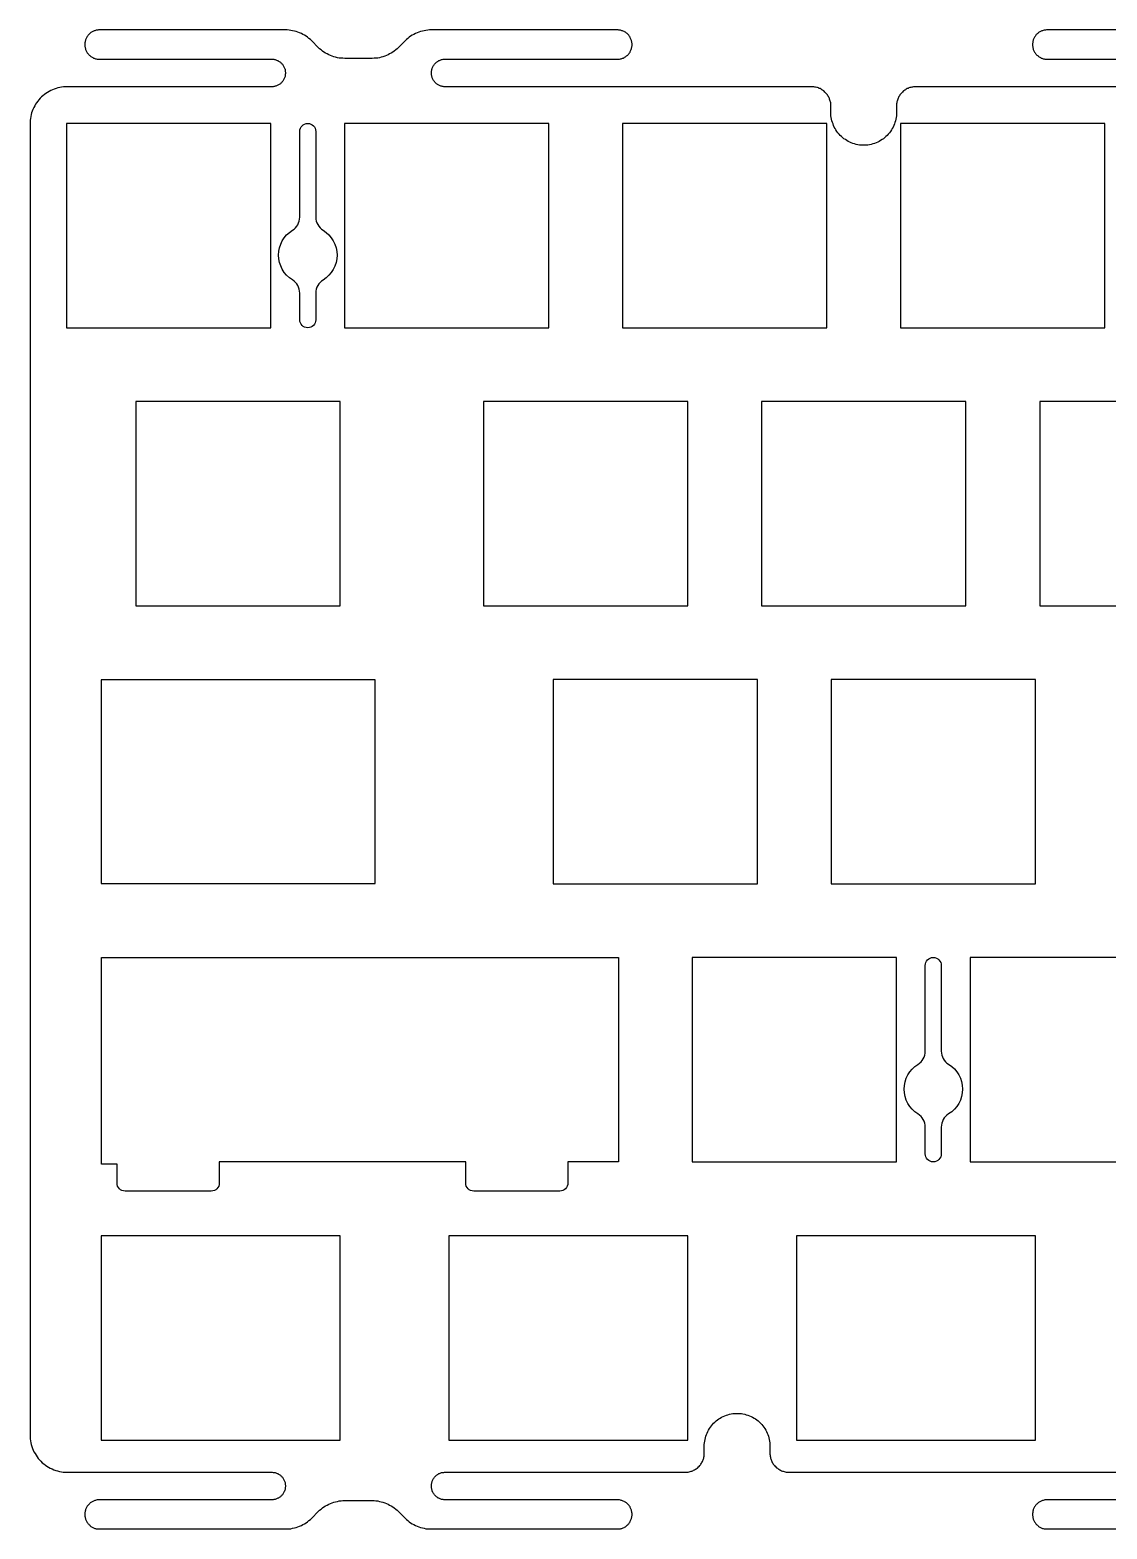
# Model space of a CAD drawing. Header units: millimetres. Extents: x -159 to 146, y -125 to 91.
# Drawn here: x -158.3 to -84.5, y -125.3 to -22.6 of the extents above; entities that cross this region are included whole.
import ezdxf

# ---------------------------------------------------------------- set-up
doc = ezdxf.new("R2010")
doc.units = ezdxf.units.MM
doc.header["$MEASUREMENT"] = 0
doc.layers.add('Ä¬ÈÏÖµ', color=7, linetype='Continuous', true_color=0x000000)

msp = doc.modelspace()

# ---------------------------------------------------------------- linework, layer by layer
at = {"layer": 'Ä¬ÈÏÖµ', "color": 7, "true_color": 0xffffff}
for points in [[(-155.8, -43), (-141.8, -43), (-141.8, -29), (-155.8, -29)], [(-136.75, -43), (-122.75, -43), (-122.75, -29), (-136.75, -29)], [(-117.7, -43), (-103.7, -43), (-103.7, -29), (-117.7, -29)], [(-98.65, -43), (-84.65, -43), (-84.65, -29), (-98.65, -29)], [(-151.04, -62.04), (-137.04, -62.04), (-137.04, -48.04), (-151.04, -48.04)], [(-127.22, -62.04), (-113.22, -62.04), (-113.22, -48.04), (-127.22, -48.04)], [(-108.17, -62.04), (-94.17, -62.04), (-94.17, -48.04), (-108.17, -48.04)], [(-89.12, -62.04), (-75.12, -62.04), (-75.12, -48.04), (-89.12, -48.04)], [(-153.42, -81.06), (-134.66, -81.06), (-134.66, -67.11), (-153.42, -67.11)], [(-122.46, -81.09), (-108.46, -81.09), (-108.46, -67.09), (-122.46, -67.09)], [(-103.41, -81.09), (-89.41, -81.09), (-89.41, -67.09), (-103.41, -67.09)], [(-112.93, -100.14), (-98.93, -100.14), (-98.93, -86.14), (-112.93, -86.14)], [(-93.88, -100.14), (-79.88, -100.14), (-79.88, -86.14), (-93.88, -86.14)], [(-153.42, -119.2), (-137.04, -119.2), (-137.04, -105.2), (-153.42, -105.2)], [(-129.61, -119.2), (-113.22, -119.2), (-113.22, -105.2), (-129.61, -105.2)], [(-105.79, -119.2), (-89.41, -119.2), (-89.41, -105.2), (-105.79, -105.2)]]:
    msp.add_lwpolyline(points, close=True, dxfattribs=at)
for points in [[(-139.82, -40.62, 0.259846), (-140.32, -39.72, -0.557323), (-140.32, -36.32, 0.259846), (-139.82, -35.43), (-139.82, -29.55, -1), (-138.72, -29.55), (-138.72, -35.42, 0.260735), (-138.22, -36.32, -0.559508), (-138.22, -39.73, 0.260735), (-138.72, -40.62), (-138.72, -42.45, -1), (-139.82, -42.45)], [(-128.45, -101.59), (-128.45, -100.14), (-129.45, -100.14), (-144.33, -100.14), (-145.33, -100.14), (-145.33, -101.59, -0.414206), (-145.88, -102.14), (-151.79, -102.14, -0.414214), (-152.34, -101.59), (-152.34, -100.3), (-153.41, -100.3), (-153.41, -86.14), (-117.98, -86.14), (-117.98, -100.14), (-121.45, -100.14), (-121.45, -101.59, -0.414214), (-122, -102.14), (-127.9, -102.14, -0.414205)], [(-96.96, -97.75, 0.259846), (-97.46, -96.86, -0.557323), (-97.46, -93.46, 0.259846), (-96.96, -92.57), (-96.96, -86.69, -1), (-95.86, -86.69), (-95.86, -92.56, 0.260735), (-95.36, -93.45, -0.559508), (-95.36, -96.86, 0.260735), (-95.86, -97.76), (-95.86, -99.59, -1), (-96.96, -99.59)]]:
    msp.add_lwpolyline(points, format="xyb", close=True, dxfattribs=at)
for points in [[(-75.81, -26.49, 0), (-97.63, -26.49, 0), (-97.69, -26.49, 0), (-97.76, -26.5, 0), (-97.83, -26.51, 0), (-97.89, -26.52, 0), (-97.95, -26.53, 0), (-98.02, -26.55, 0), (-98.08, -26.57, 0), (-98.14, -26.6, 0), (-98.2, -26.62, 0), (-98.26, -26.65, 0), (-98.32, -26.69, 0), (-98.37, -26.72, 0), (-98.42, -26.76, 0), (-98.48, -26.8, 0), (-98.52, -26.85, 0), (-98.57, -26.9, 0), (-98.62, -26.94, 0), (-98.66, -27, 0), (-98.7, -27.05, 0), (-98.73, -27.1, 0), (-98.77, -27.16, 0), (-98.8, -27.22, 0), (-98.82, -27.28, 0), (-98.85, -27.34, 0), (-98.87, -27.4, 0), (-98.89, -27.47, 0), (-98.9, -27.53, 0), (-98.91, -27.59, 0), (-98.92, -27.66, 0), (-98.93, -27.73, 0), (-98.93, -27.79, 0), (-98.93, -28.25, 0), (-98.93, -28.36, 0), (-98.94, -28.48, 0), (-98.96, -28.59, 0), (-98.98, -28.71, 0), (-99, -28.82, 0), (-99.04, -28.93, 0), (-99.07, -29.04, 0), (-99.12, -29.15, 0), (-99.17, -29.25, 0), (-99.22, -29.35, 0), (-99.28, -29.45, 0), (-99.34, -29.55, 0), (-99.41, -29.64, 0), (-99.49, -29.73, 0), (-99.57, -29.82, 0), (-99.65, -29.9, 0), (-99.74, -29.97, 0), (-99.83, -30.05, 0), (-99.92, -30.11, 0), (-100.02, -30.17, 0), (-100.12, -30.23, 0), (-100.22, -30.28, 0), (-100.33, -30.33, 0), (-100.44, -30.37, 0), (-100.55, -30.41, 0), (-100.66, -30.44, 0), (-100.78, -30.46, 0), (-100.89, -30.48, 0), (-101.01, -30.49, 0), (-101.12, -30.5, 0), (-101.24, -30.5, 0), (-101.35, -30.49, 0), (-101.47, -30.48, 0), (-101.58, -30.46, 0), (-101.7, -30.44, 0), (-101.81, -30.41, 0), (-101.92, -30.37, 0), (-102.03, -30.33, 0), (-102.13, -30.28, 0), (-102.24, -30.23, 0), (-102.34, -30.17, 0), (-102.43, -30.11, 0), (-102.53, -30.05, 0), (-102.62, -29.97, 0), (-102.71, -29.9, 0), (-102.79, -29.82, 0), (-102.87, -29.73, 0), (-102.94, -29.64, 0), (-103.01, -29.55, 0), (-103.08, -29.45, 0), (-103.14, -29.35, 0), (-103.19, -29.25, 0), (-103.24, -29.15, 0), (-103.28, -29.04, 0), (-103.32, -28.93, 0), (-103.35, -28.82, 0), (-103.38, -28.71, 0), (-103.4, -28.59, 0), (-103.42, -28.48, 0), (-103.43, -28.36, 0), (-103.43, -28.25, 0), (-103.43, -27.79, 0), (-103.43, -27.73, 0), (-103.44, -27.66, 0), (-103.44, -27.59, 0), (-103.46, -27.53, 0), (-103.47, -27.47, 0), (-103.49, -27.4, 0), (-103.51, -27.34, 0), (-103.53, -27.28, 0), (-103.56, -27.22, 0), (-103.59, -27.16, 0), (-103.63, -27.1, 0), (-103.66, -27.05, 0), (-103.7, -27, 0), (-103.74, -26.94, 0), (-103.79, -26.9, 0), (-103.83, -26.85, 0), (-103.88, -26.8, 0), (-103.93, -26.76, 0), (-103.99, -26.72, 0), (-104.04, -26.69, 0), (-104.1, -26.65, 0), (-104.16, -26.62, 0), (-104.22, -26.6, 0), (-104.28, -26.57, 0), (-104.34, -26.55, 0), (-104.4, -26.53, 0), (-104.47, -26.52, 0), (-104.53, -26.51, 0), (-104.6, -26.5, 0), (-104.66, -26.49, 0), (-104.73, -26.49, 0), (-129.86, -26.49, 0), (-129.91, -26.49, 0), (-129.95, -26.49, 0), (-130, -26.48, 0), (-130.05, -26.47, 0), (-130.1, -26.46, 0), (-130.15, -26.44, 0), (-130.19, -26.43, 0), (-130.24, -26.41, 0), (-130.28, -26.39, 0), (-130.33, -26.36, 0), (-130.37, -26.34, 0), (-130.41, -26.31, 0), (-130.45, -26.28, 0), (-130.49, -26.25, 0), (-130.52, -26.21, 0), (-130.56, -26.18, 0), (-130.59, -26.14, 0), (-130.62, -26.1, 0), (-130.65, -26.06, 0), (-130.67, -26.02, 0), (-130.7, -25.97, 0), (-130.72, -25.93, 0), (-130.74, -25.88, 0), (-130.75, -25.84, 0), (-130.77, -25.79, 0), (-130.78, -25.74, 0), (-130.79, -25.69, 0), (-130.8, -25.64, 0), (-130.8, -25.59, 0), (-130.8, -25.55, 0), (-130.8, -25.5, 0), (-130.8, -25.45, 0), (-130.79, -25.4, 0), (-130.78, -25.35, 0), (-130.77, -25.3, 0), (-130.75, -25.25, 0), (-130.74, -25.21, 0), (-130.72, -25.16, 0), (-130.7, -25.12, 0), (-130.67, -25.07, 0), (-130.65, -25.03, 0), (-130.62, -24.99, 0), (-130.59, -24.95, 0), (-130.56, -24.91, 0), (-130.52, -24.88, 0), (-130.49, -24.84, 0), (-130.45, -24.81, 0), (-130.41, -24.78, 0), (-130.37, -24.75, 0), (-130.33, -24.73, 0), (-130.28, -24.7, 0), (-130.24, -24.68, 0), (-130.19, -24.66, 0), (-130.15, -24.65, 0), (-130.1, -24.63, 0), (-130.05, -24.62, 0), (-130, -24.61, 0), (-129.95, -24.61, 0), (-129.9, -24.6, 0), (-129.86, -24.6, 0), (-118.05, -24.6, 0), (-118, -24.6, 0), (-117.95, -24.59, 0), (-117.9, -24.59, 0), (-117.85, -24.58, 0), (-117.8, -24.57, 0), (-117.75, -24.55, 0), (-117.7, -24.54, 0), (-117.65, -24.52, 0), (-117.6, -24.49, 0), (-117.56, -24.47, 0), (-117.51, -24.44, 0), (-117.47, -24.41, 0), (-117.43, -24.38, 0), (-117.39, -24.35, 0), (-117.35, -24.32, 0), (-117.32, -24.28, 0), (-117.28, -24.24, 0), (-117.25, -24.2, 0), (-117.22, -24.16, 0), (-117.19, -24.11, 0), (-117.17, -24.07, 0), (-117.15, -24.02, 0), (-117.13, -23.98, 0), (-117.11, -23.93, 0), (-117.09, -23.88, 0), (-117.08, -23.83, 0), (-117.07, -23.78, 0), (-117.06, -23.73, 0), (-117.05, -23.68, 0), (-117.05, -23.63, 0), (-117.05, -23.57, 0), (-117.05, -23.52, 0), (-117.06, -23.47, 0), (-117.07, -23.42, 0), (-117.08, -23.37, 0), (-117.09, -23.32, 0), (-117.11, -23.27, 0), (-117.13, -23.22, 0), (-117.15, -23.18, 0), (-117.17, -23.13, 0), (-117.19, -23.09, 0), (-117.22, -23.04, 0), (-117.25, -23, 0), (-117.28, -22.96, 0), (-117.32, -22.92, 0), (-117.35, -22.88, 0), (-117.39, -22.85, 0), (-117.43, -22.82, 0), (-117.47, -22.78, 0), (-117.51, -22.76, 0), (-117.56, -22.73, 0), (-117.6, -22.71, 0), (-117.65, -22.68, 0), (-117.7, -22.66, 0), (-117.75, -22.65, 0), (-117.8, -22.63, 0), (-117.85, -22.62, 0), (-117.9, -22.61, 0), (-117.95, -22.61, 0), (-118, -22.6, 0), (-118.05, -22.6, 0), (-130.8, -22.6, 0), (-130.92, -22.6, 0), (-131.05, -22.61, 0), (-131.17, -22.63, 0), (-131.3, -22.65, 0), (-131.42, -22.68, 0), (-131.54, -22.71, 0), (-131.66, -22.75, 0), (-131.77, -22.79, 0), (-131.89, -22.84, 0), (-132, -22.9, 0), (-132.11, -22.96, 0), (-132.22, -23.03, 0), (-132.32, -23.1, 0), (-132.42, -23.18, 0), (-132.51, -23.26, 0), (-132.6, -23.35, 0), (-133.05, -23.8, 0), (-133.14, -23.89, 0), (-133.24, -23.97, 0), (-133.34, -24.04, 0), (-133.44, -24.12, 0), (-133.55, -24.18, 0), (-133.66, -24.24, 0), (-133.77, -24.3, 0), (-133.88, -24.35, 0), (-134, -24.4, 0), (-134.12, -24.44, 0), (-134.24, -24.47, 0), (-134.36, -24.5, 0), (-134.48, -24.52, 0), (-134.61, -24.53, 0), (-134.73, -24.54, 0), (-134.86, -24.55, 0), (-136.74, -24.55, 0), (-136.87, -24.54, 0), (-136.99, -24.53, 0), (-137.12, -24.52, 0), (-137.24, -24.5, 0), (-137.36, -24.47, 0), (-137.48, -24.44, 0), (-137.6, -24.4, 0), (-137.72, -24.35, 0), (-137.83, -24.3, 0), (-137.95, -24.24, 0), (-138.06, -24.18, 0), (-138.16, -24.12, 0), (-138.26, -24.04, 0), (-138.36, -23.97, 0), (-138.46, -23.89, 0), (-138.55, -23.8, 0), (-139, -23.35, 0), (-139.09, -23.26, 0), (-139.19, -23.18, 0), (-139.28, -23.1, 0), (-139.39, -23.03, 0), (-139.49, -22.96, 0), (-139.6, -22.9, 0), (-139.71, -22.84, 0), (-139.83, -22.79, 0), (-139.94, -22.75, 0), (-140.06, -22.71, 0), (-140.18, -22.68, 0), (-140.31, -22.65, 0), (-140.43, -22.63, 0), (-140.55, -22.61, 0), (-140.68, -22.6, 0), (-140.8, -22.6, 0), (-153.55, -22.6, 0), (-153.6, -22.6, 0), (-153.65, -22.61, 0), (-153.7, -22.61, 0), (-153.76, -22.62, 0), (-153.81, -22.63, 0), (-153.85, -22.65, 0), (-153.9, -22.66, 0), (-153.95, -22.68, 0), (-154, -22.71, 0), (-154.04, -22.73, 0), (-154.09, -22.76, 0), (-154.13, -22.78, 0), (-154.17, -22.82, 0), (-154.21, -22.85, 0), (-154.25, -22.88, 0), (-154.28, -22.92, 0), (-154.32, -22.96, 0), (-154.35, -23, 0), (-154.38, -23.04, 0), (-154.41, -23.09, 0), (-154.43, -23.13, 0), (-154.46, -23.18, 0), (-154.48, -23.22, 0), (-154.5, -23.27, 0), (-154.51, -23.32, 0), (-154.52, -23.37, 0), (-154.53, -23.42, 0), (-154.54, -23.47, 0), (-154.55, -23.52, 0), (-154.55, -23.57, 0), (-154.55, -23.63, 0), (-154.55, -23.68, 0), (-154.54, -23.73, 0), (-154.53, -23.78, 0), (-154.52, -23.83, 0), (-154.51, -23.88, 0), (-154.5, -23.93, 0), (-154.48, -23.98, 0), (-154.46, -24.02, 0), (-154.43, -24.07, 0), (-154.41, -24.11, 0), (-154.38, -24.16, 0), (-154.35, -24.2, 0), (-154.32, -24.24, 0), (-154.28, -24.28, 0), (-154.25, -24.32, 0), (-154.21, -24.35, 0), (-154.17, -24.38, 0), (-154.13, -24.41, 0), (-154.09, -24.44, 0), (-154.04, -24.47, 0), (-154, -24.49, 0), (-153.95, -24.52, 0), (-153.9, -24.54, 0), (-153.85, -24.55, 0), (-153.81, -24.57, 0), (-153.76, -24.58, 0), (-153.7, -24.59, 0), (-153.65, -24.59, 0), (-153.6, -24.6, 0), (-153.55, -24.6, 0), (-141.75, -24.6, 0), (-141.7, -24.6, 0), (-141.65, -24.61, 0), (-141.6, -24.61, 0), (-141.55, -24.62, 0), (-141.5, -24.63, 0), (-141.45, -24.65, 0), (-141.41, -24.66, 0), (-141.36, -24.68, 0), (-141.32, -24.7, 0), (-141.27, -24.73, 0), (-141.23, -24.75, 0), (-141.19, -24.78, 0), (-141.15, -24.81, 0), (-141.11, -24.84, 0), (-141.08, -24.88, 0), (-141.04, -24.91, 0), (-141.01, -24.95, 0), (-140.98, -24.99, 0), (-140.95, -25.03, 0), (-140.93, -25.07, 0), (-140.9, -25.12, 0), (-140.88, -25.16, 0), (-140.86, -25.21, 0), (-140.85, -25.25, 0), (-140.83, -25.3, 0), (-140.82, -25.35, 0), (-140.81, -25.4, 0), (-140.81, -25.45, 0), (-140.8, -25.5, 0), (-140.8, -25.55, 0), (-140.8, -25.59, 0), (-140.81, -25.64, 0), (-140.81, -25.69, 0), (-140.82, -25.74, 0), (-140.83, -25.79, 0), (-140.85, -25.84, 0), (-140.86, -25.88, 0), (-140.88, -25.93, 0), (-140.9, -25.97, 0), (-140.93, -26.02, 0), (-140.95, -26.06, 0), (-140.98, -26.1, 0), (-141.01, -26.14, 0), (-141.04, -26.18, 0), (-141.08, -26.21, 0), (-141.11, -26.25, 0), (-141.15, -26.28, 0), (-141.19, -26.31, 0), (-141.23, -26.34, 0), (-141.27, -26.36, 0), (-141.32, -26.39, 0), (-141.36, -26.41, 0), (-141.41, -26.43, 0), (-141.45, -26.44, 0), (-141.5, -26.46, 0), (-141.55, -26.47, 0), (-141.6, -26.48, 0), (-141.65, -26.49, 0), (-141.7, -26.49, 0), (-141.75, -26.49, 0), (-155.75, -26.49, 0), (-155.88, -26.49, 0), (-156.01, -26.5, 0), (-156.14, -26.52, 0), (-156.27, -26.54, 0), (-156.39, -26.57, 0), (-156.52, -26.61, 0), (-156.64, -26.65, 0), (-156.76, -26.7, 0), (-156.88, -26.75, 0), (-156.99, -26.81, 0), (-157.1, -26.88, 0), (-157.21, -26.95, 0), (-157.32, -27.02, 0), (-157.42, -27.11, 0), (-157.51, -27.19, 0), (-157.6, -27.28, 0), (-157.69, -27.38, 0), (-157.77, -27.48, 0), (-157.85, -27.58, 0), (-157.92, -27.69, 0), (-157.98, -27.8, 0), (-158.04, -27.92, 0), (-158.1, -28.04, 0), (-158.15, -28.16, 0), (-158.19, -28.28, 0), (-158.22, -28.4, 0), (-158.25, -28.53, 0), (-158.28, -28.66, 0), (-158.29, -28.78, 0), (-158.3, -28.91, 0), (-158.3, -29.04, 0), (-158.3, -118.85, 0), (-158.3, -118.98, 0), (-158.29, -119.12, 0), (-158.27, -119.25, 0), (-158.25, -119.38, 0), (-158.22, -119.51, 0), (-158.18, -119.64, 0), (-158.14, -119.77, 0), (-158.08, -119.89, 0), (-158.03, -120.01, 0), (-157.96, -120.13, 0), (-157.89, -120.24, 0), (-157.82, -120.35, 0), (-157.74, -120.46, 0), (-157.65, -120.56, 0), (-157.56, -120.65, 0), (-157.46, -120.75, 0), (-157.36, -120.83, 0), (-157.25, -120.91, 0), (-157.14, -120.99, 0), (-157.03, -121.06, 0), (-156.91, -121.12, 0), (-156.79, -121.18, 0), (-156.67, -121.23, 0), (-156.54, -121.28, 0), (-156.41, -121.31, 0), (-156.28, -121.35, 0), (-156.15, -121.37, 0), (-156.02, -121.39, 0), (-155.89, -121.4, 0), (-155.75, -121.4, 0), (-141.75, -121.4, 0), (-141.7, -121.4, 0), (-141.65, -121.41, 0), (-141.6, -121.41, 0), (-141.55, -121.42, 0), (-141.5, -121.43, 0), (-141.45, -121.45, 0), (-141.41, -121.46, 0), (-141.36, -121.48, 0), (-141.32, -121.5, 0), (-141.27, -121.53, 0), (-141.23, -121.55, 0), (-141.19, -121.58, 0), (-141.15, -121.61, 0), (-141.11, -121.64, 0), (-141.08, -121.68, 0), (-141.04, -121.71, 0), (-141.01, -121.75, 0), (-140.98, -121.79, 0), (-140.95, -121.83, 0), (-140.93, -121.87, 0), (-140.9, -121.92, 0), (-140.88, -121.96, 0), (-140.86, -122.01, 0), (-140.85, -122.06, 0), (-140.83, -122.1, 0), (-140.82, -122.15, 0), (-140.81, -122.2, 0), (-140.81, -122.25, 0), (-140.8, -122.3, 0), (-140.8, -122.35, 0), (-140.8, -122.4, 0), (-140.81, -122.45, 0), (-140.81, -122.5, 0), (-140.82, -122.54, 0), (-140.83, -122.59, 0), (-140.85, -122.64, 0), (-140.86, -122.69, 0), (-140.88, -122.73, 0), (-140.9, -122.78, 0), (-140.93, -122.82, 0), (-140.95, -122.86, 0), (-140.98, -122.9, 0), (-141.01, -122.94, 0), (-141.04, -122.98, 0), (-141.08, -123.02, 0), (-141.11, -123.05, 0), (-141.15, -123.08, 0), (-141.19, -123.11, 0), (-141.23, -123.14, 0), (-141.27, -123.17, 0), (-141.32, -123.19, 0), (-141.36, -123.21, 0), (-141.41, -123.23, 0), (-141.45, -123.25, 0), (-141.5, -123.26, 0), (-141.55, -123.27, 0), (-141.6, -123.28, 0), (-141.65, -123.29, 0), (-141.7, -123.29, 0), (-141.75, -123.29, 0), (-153.55, -123.29, 0), (-153.6, -123.29, 0), (-153.65, -123.3, 0), (-153.7, -123.3, 0), (-153.76, -123.31, 0), (-153.81, -123.33, 0), (-153.85, -123.34, 0), (-153.9, -123.36, 0), (-153.95, -123.38, 0), (-154, -123.4, 0), (-154.04, -123.42, 0), (-154.09, -123.45, 0), (-154.13, -123.48, 0), (-154.17, -123.51, 0), (-154.21, -123.54, 0), (-154.25, -123.58, 0), (-154.28, -123.61, 0), (-154.32, -123.65, 0), (-154.35, -123.69, 0), (-154.38, -123.73, 0), (-154.41, -123.78, 0), (-154.43, -123.82, 0), (-154.46, -123.87, 0), (-154.48, -123.92, 0), (-154.5, -123.96, 0), (-154.51, -124.01, 0), (-154.52, -124.06, 0), (-154.53, -124.11, 0), (-154.54, -124.16, 0), (-154.55, -124.22, 0), (-154.55, -124.27, 0), (-154.55, -124.32, 0), (-154.55, -124.37, 0), (-154.54, -124.42, 0), (-154.53, -124.47, 0), (-154.52, -124.52, 0), (-154.51, -124.57, 0), (-154.5, -124.62, 0), (-154.48, -124.67, 0), (-154.46, -124.72, 0), (-154.43, -124.76, 0), (-154.41, -124.81, 0), (-154.38, -124.85, 0), (-154.35, -124.89, 0), (-154.32, -124.93, 0), (-154.28, -124.97, 0), (-154.25, -125.01, 0), (-154.21, -125.04, 0), (-154.17, -125.08, 0), (-154.13, -125.11, 0), (-154.09, -125.14, 0), (-154.04, -125.16, 0), (-154, -125.19, 0), (-153.95, -125.21, 0), (-153.9, -125.23, 0), (-153.85, -125.25, 0), (-153.81, -125.26, 0), (-153.76, -125.27, 0), (-153.7, -125.28, 0), (-153.65, -125.29, 0), (-153.6, -125.29, 0), (-153.55, -125.29, 0), (-140.8, -125.29, 0), (-140.68, -125.29, 0), (-140.55, -125.28, 0), (-140.43, -125.27, 0), (-140.31, -125.24, 0), (-140.18, -125.22, 0), (-140.06, -125.18, 0), (-139.94, -125.14, 0), (-139.83, -125.1, 0), (-139.71, -125.05, 0), (-139.6, -124.99, 0), (-139.49, -124.93, 0), (-139.39, -124.86, 0), (-139.28, -124.79, 0), (-139.19, -124.71, 0), (-139.09, -124.63, 0), (-139, -124.55, 0), (-138.55, -124.09, 0), (-138.46, -124.01, 0), (-138.36, -123.93, 0), (-138.26, -123.85, 0), (-138.16, -123.78, 0), (-138.06, -123.71, 0), (-137.95, -123.65, 0), (-137.83, -123.59, 0), (-137.72, -123.54, 0), (-137.6, -123.5, 0), (-137.48, -123.46, 0), (-137.36, -123.42, 0), (-137.24, -123.4, 0), (-137.12, -123.37, 0), (-136.99, -123.36, 0), (-136.87, -123.35, 0), (-136.74, -123.35, 0), (-134.86, -123.35, 0), (-134.73, -123.35, 0), (-134.61, -123.36, 0), (-134.48, -123.37, 0), (-134.36, -123.4, 0), (-134.24, -123.42, 0), (-134.12, -123.46, 0), (-134, -123.5, 0), (-133.88, -123.54, 0), (-133.77, -123.59, 0), (-133.66, -123.65, 0), (-133.55, -123.71, 0), (-133.44, -123.78, 0), (-133.34, -123.85, 0), (-133.24, -123.93, 0), (-133.14, -124.01, 0), (-133.05, -124.09, 0), (-132.6, -124.55, 0), (-132.51, -124.63, 0), (-132.42, -124.71, 0), (-132.32, -124.79, 0), (-132.22, -124.86, 0), (-132.11, -124.93, 0), (-132, -124.99, 0), (-131.89, -125.05, 0), (-131.77, -125.1, 0), (-131.66, -125.14, 0), (-131.54, -125.18, 0), (-131.42, -125.22, 0), (-131.3, -125.24, 0), (-131.17, -125.27, 0), (-131.05, -125.28, 0), (-130.92, -125.29, 0), (-130.8, -125.29, 0), (-118.05, -125.29, 0), (-118, -125.29, 0), (-117.95, -125.29, 0), (-117.9, -125.28, 0), (-117.85, -125.27, 0), (-117.8, -125.26, 0), (-117.75, -125.25, 0), (-117.7, -125.23, 0), (-117.65, -125.21, 0), (-117.6, -125.19, 0), (-117.56, -125.16, 0), (-117.51, -125.14, 0), (-117.47, -125.11, 0), (-117.43, -125.08, 0), (-117.39, -125.04, 0), (-117.35, -125.01, 0), (-117.32, -124.97, 0), (-117.28, -124.93, 0), (-117.25, -124.89, 0), (-117.22, -124.85, 0), (-117.19, -124.81, 0), (-117.17, -124.76, 0), (-117.15, -124.72, 0), (-117.13, -124.67, 0), (-117.11, -124.62, 0), (-117.09, -124.57, 0), (-117.08, -124.52, 0), (-117.07, -124.47, 0), (-117.06, -124.42, 0), (-117.05, -124.37, 0), (-117.05, -124.32, 0), (-117.05, -124.27, 0), (-117.05, -124.22, 0), (-117.06, -124.16, 0), (-117.07, -124.11, 0), (-117.08, -124.06, 0), (-117.09, -124.01, 0), (-117.11, -123.96, 0), (-117.13, -123.92, 0), (-117.15, -123.87, 0), (-117.17, -123.82, 0), (-117.19, -123.78, 0), (-117.22, -123.73, 0), (-117.25, -123.69, 0), (-117.28, -123.65, 0), (-117.32, -123.61, 0), (-117.35, -123.58, 0), (-117.39, -123.54, 0), (-117.43, -123.51, 0), (-117.47, -123.48, 0), (-117.51, -123.45, 0), (-117.56, -123.42, 0), (-117.6, -123.4, 0), (-117.65, -123.38, 0), (-117.7, -123.36, 0), (-117.75, -123.34, 0), (-117.8, -123.33, 0), (-117.85, -123.31, 0), (-117.9, -123.3, 0), (-117.95, -123.3, 0), (-118, -123.29, 0), (-118.05, -123.29, 0), (-129.86, -123.29, 0), (-129.9, -123.29, 0), (-129.95, -123.29, 0), (-130, -123.28, 0), (-130.05, -123.27, 0), (-130.1, -123.26, 0), (-130.15, -123.25, 0), (-130.19, -123.23, 0), (-130.24, -123.21, 0), (-130.28, -123.19, 0), (-130.33, -123.17, 0), (-130.37, -123.14, 0), (-130.41, -123.11, 0), (-130.45, -123.08, 0), (-130.49, -123.05, 0), (-130.52, -123.02, 0), (-130.56, -122.98, 0), (-130.59, -122.94, 0), (-130.62, -122.9, 0), (-130.65, -122.86, 0), (-130.67, -122.82, 0), (-130.7, -122.78, 0), (-130.72, -122.73, 0), (-130.74, -122.69, 0), (-130.75, -122.64, 0), (-130.77, -122.59, 0), (-130.78, -122.54, 0), (-130.79, -122.5, 0), (-130.8, -122.45, 0), (-130.8, -122.4, 0), (-130.8, -122.35, 0), (-130.8, -122.3, 0), (-130.8, -122.25, 0), (-130.79, -122.2, 0), (-130.78, -122.15, 0), (-130.77, -122.1, 0), (-130.75, -122.06, 0), (-130.74, -122.01, 0), (-130.72, -121.96, 0), (-130.7, -121.92, 0), (-130.67, -121.87, 0), (-130.65, -121.83, 0), (-130.62, -121.79, 0), (-130.59, -121.75, 0), (-130.56, -121.71, 0), (-130.52, -121.68, 0), (-130.49, -121.64, 0), (-130.45, -121.61, 0), (-130.41, -121.58, 0), (-130.37, -121.55, 0), (-130.33, -121.53, 0), (-130.28, -121.5, 0), (-130.24, -121.48, 0), (-130.19, -121.46, 0), (-130.15, -121.45, 0), (-130.1, -121.43, 0), (-130.05, -121.42, 0), (-130, -121.41, 0), (-129.95, -121.41, 0), (-129.91, -121.4, 0), (-129.86, -121.4, 0), (-113.4, -121.4, 0), (-113.33, -121.4, 0), (-113.27, -121.39, 0), (-113.2, -121.39, 0), (-113.14, -121.37, 0), (-113.07, -121.36, 0), (-113.01, -121.34, 0), (-112.95, -121.32, 0), (-112.89, -121.3, 0), (-112.83, -121.27, 0), (-112.77, -121.24, 0), (-112.71, -121.2, 0), (-112.66, -121.17, 0), (-112.6, -121.13, 0), (-112.55, -121.09, 0), (-112.5, -121.04, 0), (-112.46, -121, 0), (-112.41, -120.95, 0), (-112.37, -120.9, 0), (-112.33, -120.84, 0), (-112.3, -120.79, 0), (-112.26, -120.73, 0), (-112.23, -120.67, 0), (-112.2, -120.61, 0), (-112.18, -120.55, 0), (-112.16, -120.49, 0), (-112.14, -120.43, 0), (-112.13, -120.36, 0), (-112.11, -120.3, 0), (-112.11, -120.23, 0), (-112.1, -120.17, 0), (-112.1, -120.1, 0), (-112.1, -119.62, 0), (-112.1, -119.5, 0), (-112.09, -119.39, 0), (-112.07, -119.27, 0), (-112.05, -119.16, 0), (-112.02, -119.05, 0), (-111.99, -118.93, 0), (-111.95, -118.82, 0), (-111.91, -118.72, 0), (-111.86, -118.61, 0), (-111.81, -118.51, 0), (-111.75, -118.41, 0), (-111.68, -118.31, 0), (-111.61, -118.22, 0), (-111.54, -118.13, 0), (-111.46, -118.05, 0), (-111.38, -117.97, 0), (-111.29, -117.89, 0), (-111.2, -117.82, 0), (-111.1, -117.75, 0), (-111.01, -117.69, 0), (-110.91, -117.63, 0), (-110.8, -117.58, 0), (-110.7, -117.53, 0), (-110.59, -117.49, 0), (-110.48, -117.46, 0), (-110.37, -117.43, 0), (-110.25, -117.4, 0), (-110.14, -117.39, 0), (-110.02, -117.38, 0), (-109.91, -117.37, 0), (-109.79, -117.37, 0), (-109.67, -117.38, 0), (-109.56, -117.39, 0), (-109.45, -117.4, 0), (-109.33, -117.43, 0), (-109.22, -117.46, 0), (-109.11, -117.49, 0), (-109, -117.53, 0), (-108.89, -117.58, 0), (-108.79, -117.63, 0), (-108.69, -117.69, 0), (-108.59, -117.75, 0), (-108.5, -117.82, 0), (-108.41, -117.89, 0), (-108.32, -117.97, 0), (-108.24, -118.05, 0), (-108.16, -118.13, 0), (-108.08, -118.22, 0), (-108.01, -118.31, 0), (-107.95, -118.41, 0), (-107.89, -118.51, 0), (-107.84, -118.61, 0), (-107.79, -118.72, 0), (-107.74, -118.82, 0), (-107.71, -118.93, 0), (-107.67, -119.05, 0), (-107.65, -119.16, 0), (-107.63, -119.27, 0), (-107.61, -119.39, 0), (-107.6, -119.5, 0), (-107.6, -119.62, 0), (-107.6, -120.1, 0), (-107.6, -120.17, 0), (-107.59, -120.23, 0), (-107.58, -120.3, 0), (-107.57, -120.36, 0), (-107.56, -120.43, 0), (-107.54, -120.49, 0), (-107.52, -120.55, 0), (-107.49, -120.61, 0), (-107.47, -120.67, 0), (-107.44, -120.73, 0), (-107.4, -120.79, 0), (-107.37, -120.84, 0), (-107.33, -120.9, 0), (-107.28, -120.95, 0), (-107.24, -121, 0), (-107.19, -121.04, 0), (-107.15, -121.09, 0), (-107.09, -121.13, 0), (-107.04, -121.17, 0), (-106.99, -121.2, 0), (-106.93, -121.24, 0), (-106.87, -121.27, 0), (-106.81, -121.3, 0), (-106.75, -121.32, 0), (-106.69, -121.34, 0), (-106.62, -121.36, 0), (-106.56, -121.37, 0), (-106.5, -121.39, 0), (-106.43, -121.39, 0), (-106.36, -121.4, 0), (-106.3, -121.4, 0), (-75.81, -121.4, 0)], [(-75.37, -22.6, 0), (-88.61, -22.6, 0), (-88.66, -22.6, 0), (-88.72, -22.61, 0), (-88.77, -22.61, 0), (-88.82, -22.62, 0), (-88.87, -22.63, 0), (-88.92, -22.65, 0), (-88.97, -22.66, 0), (-89.01, -22.68, 0), (-89.06, -22.71, 0), (-89.11, -22.73, 0), (-89.15, -22.76, 0), (-89.19, -22.78, 0), (-89.23, -22.82, 0), (-89.27, -22.85, 0), (-89.31, -22.88, 0), (-89.35, -22.92, 0), (-89.38, -22.96, 0), (-89.41, -23, 0), (-89.44, -23.04, 0), (-89.47, -23.09, 0), (-89.5, -23.13, 0), (-89.52, -23.18, 0), (-89.54, -23.22, 0), (-89.56, -23.27, 0), (-89.57, -23.32, 0), (-89.59, -23.37, 0), (-89.6, -23.42, 0), (-89.6, -23.47, 0), (-89.61, -23.52, 0), (-89.61, -23.57, 0), (-89.61, -23.63, 0), (-89.61, -23.68, 0), (-89.6, -23.73, 0), (-89.6, -23.78, 0), (-89.59, -23.83, 0), (-89.57, -23.88, 0), (-89.56, -23.93, 0), (-89.54, -23.98, 0), (-89.52, -24.02, 0), (-89.5, -24.07, 0), (-89.47, -24.11, 0), (-89.44, -24.16, 0), (-89.41, -24.2, 0), (-89.38, -24.24, 0), (-89.35, -24.28, 0), (-89.31, -24.32, 0), (-89.27, -24.35, 0), (-89.23, -24.38, 0), (-89.19, -24.41, 0), (-89.15, -24.44, 0), (-89.11, -24.47, 0), (-89.06, -24.49, 0), (-89.01, -24.52, 0), (-88.97, -24.54, 0), (-88.92, -24.55, 0), (-88.87, -24.57, 0), (-88.82, -24.58, 0), (-88.77, -24.59, 0), (-88.72, -24.59, 0), (-88.66, -24.6, 0), (-88.61, -24.6, 0), (-75.81, -24.6, 0)], [(-75.81, -123.29, 0), (-88.61, -123.29, 0), (-88.66, -123.29, 0), (-88.72, -123.3, 0), (-88.77, -123.3, 0), (-88.82, -123.31, 0), (-88.87, -123.33, 0), (-88.92, -123.34, 0), (-88.97, -123.36, 0), (-89.01, -123.38, 0), (-89.06, -123.4, 0), (-89.11, -123.42, 0), (-89.15, -123.45, 0), (-89.19, -123.48, 0), (-89.23, -123.51, 0), (-89.27, -123.54, 0), (-89.31, -123.58, 0), (-89.35, -123.61, 0), (-89.38, -123.65, 0), (-89.41, -123.69, 0), (-89.44, -123.73, 0), (-89.47, -123.78, 0), (-89.5, -123.82, 0), (-89.52, -123.87, 0), (-89.54, -123.92, 0), (-89.56, -123.96, 0), (-89.57, -124.01, 0), (-89.59, -124.06, 0), (-89.6, -124.11, 0), (-89.6, -124.16, 0), (-89.61, -124.22, 0), (-89.61, -124.27, 0), (-89.61, -124.32, 0), (-89.61, -124.37, 0), (-89.6, -124.42, 0), (-89.6, -124.47, 0), (-89.59, -124.52, 0), (-89.57, -124.57, 0), (-89.56, -124.62, 0), (-89.54, -124.67, 0), (-89.52, -124.72, 0), (-89.5, -124.76, 0), (-89.47, -124.81, 0), (-89.44, -124.85, 0), (-89.41, -124.89, 0), (-89.38, -124.93, 0), (-89.35, -124.97, 0), (-89.31, -125.01, 0), (-89.27, -125.04, 0), (-89.23, -125.08, 0), (-89.19, -125.11, 0), (-89.15, -125.14, 0), (-89.11, -125.16, 0), (-89.06, -125.19, 0), (-89.01, -125.21, 0), (-88.97, -125.23, 0), (-88.92, -125.25, 0), (-88.87, -125.26, 0), (-88.82, -125.27, 0), (-88.77, -125.28, 0), (-88.72, -125.29, 0), (-88.66, -125.29, 0), (-88.61, -125.29, 0), (-75.37, -125.29, 0)]]:
    msp.add_polyline3d(points, dxfattribs=at)

doc.saveas('drawing.dxf')
